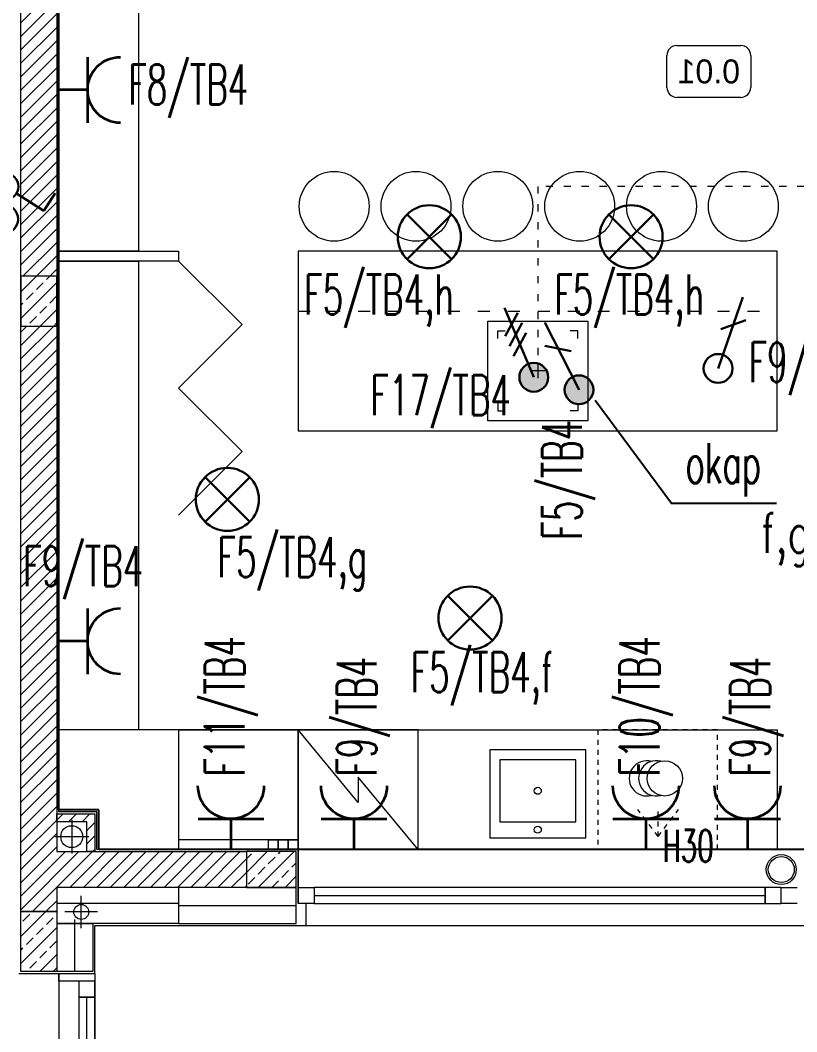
# Model space of a CAD drawing. Header units: millimetres. Extents: x 1780 to 154263, y -7240 to 17216.
# Drawn here: x 72436 to 72825, y 3462 to 3969 of the extents above; entities that cross this region are included whole.
import ezdxf
from ezdxf.enums import TextEntityAlignment as Align

# ---------------------------------------------------------------- set-up
doc = ezdxf.new("R2010")
doc.units = ezdxf.units.MM
doc.linetypes.add('0.5_0.5', pattern=[1, 0.5, -0.5])
doc.linetypes.add('ACAD_ISO03W100', pattern=[30, 12, -18])
for name, color, linetype, lineweight in [('2d_SX_aranżacja drukowana', 200, 'Continuous', 5), ('2d_SX_aranżacja niedrukowana', 191, 'Continuous', 5), ('2d_SX_gruba przekroje', 90, 'Continuous', 20), ('2d_SX_instalacje - kanalizacja opadowa', 130, 'Continuous', 5), ('2d_SX_instalacje szkic - kanalizacja sanitarna', 44, 'Continuous', 5), ('2d_SX_instalacje szkic - wentylacja wywiew', 14, 'Continuous', 5), ('2d_SX_oznaczenia', 40, 'Continuous', 0), ('2d_SX_przebicia', 96, 'Continuous', 13), ('2d_SX_stolarka drzwiowa', 211, 'Continuous', 5), ('2d_SX_stolarka okienna', 5, 'Continuous', 5), ('2d_SX_szraf', 251, 'Continuous', 0), ('2d_SX_warstwy', 181, 'Continuous', 9), ('2d_SX_widok', 10, 'Continuous', 9)]:
    doc.layers.add(name, color=color, linetype=linetype, lineweight=lineweight)
doc.layers.add('2d_SX_powierzchnia', color=251, linetype='Continuous', plot=False)
for name, color, linetype in [('2d_SX_rewizja 18 września', 210, 'Continuous'), ('60 instalacje elektryka', 10, 'Continuous'), ('BA-widok', 1, 'Continuous')]:
    doc.layers.add(name, color=color, linetype=linetype)
doc.styles.add('OPIS', font='simplex.shx', dxfattribs={"width": 0.7, "height": 4})
doc.styles.add('superhelix light', font='')
doc.styles.get('superhelix light').set_extended_font_data('Bahnschrift Light')
doc.linetypes.add('ZIGZAG', pattern='A,0.00254,-5.08,[131,ltypeshp.shx,S=5.08,R=0,X=-5.08,Y=0],-10.16,[131,ltypeshp.shx,S=5.08,R=180,X=5.08,Y=0],-5.08', length=20.32254)

# ---------------------------------------------------------------- blocks, each defined once
blk = doc.blocks.new('PDKLD 1 A')
at = {"layer": '2d_SX_aranżacja drukowana', "color": 8}
for p, q in [((78048.02, -13938.96), (77808.02, -13938.96)), ((77808.02, -13938.96), (77808.02, -14028.96)), ((78048.02, -14028.96), (78048.02, -13938.96)), ((77903.02, -13973.96), (77953.02, -13973.96)), ((77903.02, -14023.96), (77903.02, -13973.96)), ((77953.02, -13973.96), (77953.02, -14023.96)), ((77908.02, -13982.68), (77908.02, -13978.96)), ((77908.02, -13978.96), (77911.73, -13978.96)), ((77948.02, -13978.96), (77944.3, -13978.96)), ((77948.02, -13982.68), (77948.02, -13978.96)), ((77928.02, -13995.25), (77928.02, -13998.96)), ((77928.02, -13998.96), (77924.3, -13998.96)), ((77931.73, -13998.96), (77928.02, -13998.96)), ((77928.02, -13998.96), (77928.02, -14002.68)), ((77908.02, -14015.25), (77908.02, -14018.96)), ((77948.02, -14015.25), (77948.02, -14018.96)), ((77908.02, -14018.96), (77911.73, -14018.96)), ((77948.02, -14018.96), (77944.3, -14018.96)), ((77953.02, -14023.96), (77903.02, -14023.96)), ((77808.02, -14028.96), (78048.02, -14028.96)), ((77748.02, -14178.96), (77688.02, -14178.96)), ((77688.02, -14219.96), (77688.02, -14178.96)), ((77748.02, -14178.96), (78048.02, -14178.96)), ((77838.02, -14215.36), (77808.02, -14178.96)), ((77868.02, -14178.96), (77808.02, -14178.96)), ((77808.02, -14178.96), (77808.02, -14238.96)), ((77868.02, -14238.96), (77868.02, -14178.96)), ((78048.02, -14178.96), (78048.02, -14238.96)), ((77952.02, -14188.96), (77904.02, -14188.96)), ((77904.02, -14188.96), (77904.02, -14232.96)), ((77952.02, -14232.96), (77952.02, -14188.96)), ((77947.02, -14193.96), (77909.02, -14193.96)), ((77909.02, -14193.96), (77909.02, -14224.96)), ((77947.02, -14224.96), (77947.02, -14193.96)), ((77868.02, -14238.96), (77838.02, -14202.56)), ((77838.02, -14202.56), (77838.02, -14215.36)), ((77909.02, -14224.96), (77947.02, -14224.96)), ((77904.02, -14232.96), (77952.02, -14232.96)), ((78048.02, -14238.96), (77707.02, -14238.96)), ((77808.02, -14238.96), (77868.02, -14238.96))]:
    blk.add_line(p, q, dxfattribs=at)
at = {"layer": '2d_SX_aranżacja drukowana', "color": 8, "ltscale": 5}
for p, q in [((77808.02, -14178.96), (77748.02, -14178.96)), ((77748.02, -14178.96), (77748.02, -14238.96)), ((77808.02, -14238.96), (77808.02, -14178.96)), ((77808.02, -14233.96), (77748.02, -14233.96)), ((77793.02, -14238.96), (77793.02, -14233.96)), ((77793.02, -14233.96), (77798.02, -14233.96)), ((77798.02, -14233.96), (77798.02, -14238.96)), ((77798.02, -14238.96), (77798.02, -14233.96)), ((77798.02, -14233.96), (77803.02, -14233.96)), ((77803.02, -14233.96), (77803.02, -14238.96)), ((77803.02, -14238.96), (77803.02, -14233.96)), ((77803.02, -14233.96), (77808.02, -14233.96)), ((77808.02, -14233.96), (77808.02, -14238.96)), ((77808.02, -14238.96), (77808.02, -14233.96)), ((77748.02, -14238.96), (77808.02, -14238.96)), ((77798.02, -14238.96), (77793.02, -14238.96)), ((77803.02, -14238.96), (77798.02, -14238.96)), ((77808.02, -14238.96), (77803.02, -14238.96))]:
    blk.add_line(p, q, dxfattribs=at)
at = {"layer": '2d_SX_aranżacja drukowana', "color": 8, "linetype": '0.5_0.5', "ltscale": 5}
for p, q in [((78018.02, -14178.96), (77958.02, -14178.96)), ((77958.02, -14178.96), (77958.02, -14238.96)), ((78018.02, -14238.96), (78018.02, -14178.96)), ((77988.32, -14232.41), (77988.32, -14217.51)), ((77988.32, -14232.41), (77978.15, -14218.89)), ((77988.32, -14232.41), (77998.49, -14218.89)), ((77958.02, -14238.96), (78018.02, -14238.96))]:
    blk.add_line(p, q, dxfattribs=at)
at = {"layer": '2d_SX_aranżacja drukowana', "color": 8}
for centre, radius in [((77991.64, -14203.23), 8.84), ((77928.02, -14209.46), 1.75), ((77928.02, -14228.96), 1.75)]:
    blk.add_circle(centre, radius, dxfattribs=at)
for centre, start, end in [((77982.64, -14203.23), 74.4546, 285.5454), ((77987.38, -14203.23), 76.0444, 283.9556)]:
    blk.add_arc(centre, 8.84, start, end, dxfattribs=at)
at = {"layer": '2d_SX_aranżacja niedrukowana', "color": 8}
for p, q in [((77688.02, -13938.96), (77688.02, -13529.96)), ((77728.02, -13529.96), (77728.02, -13938.96)), ((77728.02, -13938.96), (77688.02, -13938.96)), ((77688.02, -13938.96), (77748.02, -13938.96)), ((77748.02, -13938.96), (77748.02, -13943.96)), ((77748.02, -13938.96), (77748.02, -13943.96)), ((77748.02, -13943.96), (77688.02, -13943.96)), ((77688.02, -13943.96), (77728.02, -13943.96)), ((77728.02, -13943.96), (77728.02, -14178.96)), ((77743.02, -14178.96), (77728.02, -14178.96))]:
    blk.add_line(p, q, dxfattribs=at)
at = {"layer": '2d_SX_aranżacja niedrukowana', "color": 8, "linetype": 'ACAD_ISO03W100', "ltscale": 0.5}
for p, q in [((77808.02, -13938.96), (77808.02, -13968.96)), ((78048.02, -13938.96), (77808.02, -13938.96)), ((78048.02, -13968.96), (78048.02, -13938.96)), ((77808.02, -13968.96), (78048.02, -13968.96))]:
    blk.add_line(p, q, dxfattribs=at)
at = {"layer": '2d_SX_aranżacja niedrukowana', "color": 8}
for centre in [(77826.02, -13916.46), (77867.02, -13916.46), (77908.02, -13916.46), (77949.02, -13916.46), (77990.02, -13916.46), (78031.02, -13916.46)]:
    blk.add_circle(centre, 17.5, dxfattribs=at)
at = {"layer": '2d_SX_gruba przekroje', "color": 8}
for p, q in [((77688.02, -13530.96), (77688.02, -14219.96)), ((77707.02, -14219.96), (77688.02, -14219.96)), ((77707.02, -14219.96), (77688.02, -14219.96)), ((77707.02, -14238.96), (77707.02, -14219.96)), ((77707.02, -14238.96), (77707.02, -14219.96)), ((77808.02, -14238.96), (77707.02, -14238.96)), ((77808.02, -14265.96), (77808.02, -14238.96)), ((77812.02, -14265.96), (77808.02, -14265.96)), ((77812.02, -14276.96), (77812.02, -14265.96)), ((77706.02, -14300.96), (77706.02, -14276.96)), ((77706.02, -14276.96), (77808.02, -14276.96)), ((77808.02, -14276.96), (77808.02, -14276.96)), ((77808.02, -14276.96), (77812.02, -14276.96)), ((77668.02, -14300.96), (77706.02, -14300.96))]:
    blk.add_line(p, q, dxfattribs=at)
for radius in [7.5, 6.5]:
    blk.add_circle((78050.02, -14248.96), radius, dxfattribs=at)
at = {"layer": '2d_SX_instalacje - kanalizacja opadowa', "color": 8}
for p, q in [((77699.27, -14278.38), (77699.27, -14262.05)), ((77707.43, -14270.21), (77691.1, -14270.21))]:
    blk.add_line(p, q, dxfattribs=at)
blk.add_circle((77699.27, -14270.21), 3.75, dxfattribs=at)
at = {"layer": '2d_SX_instalacje szkic - kanalizacja sanitarna', "color": 8}
for p, q in [((77694.52, -14223.96), (77694.52, -14240.96)), ((77703.02, -14232.46), (77686.02, -14232.46))]:
    blk.add_line(p, q, dxfattribs=at)
blk.add_circle((77694.52, -14232.46), 5.5, dxfattribs=at)
at = {"layer": '2d_SX_instalacje szkic - wentylacja wywiew', "color": 8, "linetype": 'ACAD_ISO03W100', "ltscale": 0.3}
for p, q in [((78178.59, -13906.46), (77928.02, -13906.46)), ((77928.02, -13906.46), (77928.02, -13998.96))]:
    blk.add_line(p, q, dxfattribs=at)
at = {"layer": '2d_SX_oznaczenia', "color": 8}
for p, q in [((77997.71, -13835.84), (78029.71, -13835.84)), ((77992.71, -13856.84), (77992.71, -13840.84)), ((78034.71, -13840.84), (78034.71, -13856.84)), ((78029.71, -13861.84), (77997.71, -13861.84))]:
    blk.add_line(p, q, dxfattribs=at)
for centre, start, end in [((77997.71, -13840.84), 90, 180), ((78029.71, -13840.84), 0, 90), ((77997.71, -13856.84), 180, 270), ((78029.71, -13856.84), 270, 0)]:
    blk.add_arc(centre, 5, start, end, dxfattribs=at)
at = {"layer": '2d_SX_powierzchnia', "color": 8}
for p, q in [((77688.02, -14218.96), (77688.02, -13530.96)), ((77708.02, -14218.96), (77688.02, -14218.96)), ((77708.02, -14238.96), (77708.02, -14218.96)), ((78312.02, -14238.96), (77708.02, -14238.96))]:
    blk.add_line(p, q, dxfattribs=at)
at = {"layer": '2d_SX_przebicia', "color": 8}
for p, q in [((77702.02, -14224.96), (77687.02, -14224.96)), ((77687.02, -14224.96), (77687.02, -14239.96)), ((77702.02, -14239.96), (77702.02, -14224.96)), ((77687.02, -14239.96), (77702.02, -14239.96))]:
    blk.add_line(p, q, dxfattribs=at)
at = {"layer": '2d_SX_stolarka drzwiowa', "color": 8}
for p, q in [((77748.02, -13943.96), (77779.84, -13975.78)), ((77779.84, -13975.78), (77748.02, -14007.6)), ((77748.02, -14007.6), (77779.84, -14039.42)), ((77779.84, -14039.42), (77748.02, -14071.24))]:
    blk.add_line(p, q, dxfattribs=at)
at = {"layer": '2d_SX_stolarka okienna', "color": 8}
for p, q in [((77808.02, -14257.96), (77816.02, -14257.96)), ((77808.02, -14265.96), (77808.02, -14257.96)), ((77808.02, -14257.96), (77808.02, -14257.96)), ((77816.02, -14257.96), (77816.02, -14265.96)), ((77816.02, -14257.96), (77816.02, -14265.96)), ((78042.02, -14257.96), (77816.02, -14257.96)), ((78050.02, -14257.96), (78042.02, -14257.96)), ((78042.02, -14257.96), (78042.02, -14265.96)), ((78042.02, -14265.96), (78042.02, -14257.96)), ((78050.02, -14265.96), (78050.02, -14257.96)), ((78050.02, -14257.96), (78050.02, -14257.96)), ((78050.02, -14257.96), (78058.02, -14257.96)), ((78050.02, -14265.96), (78050.02, -14257.96)), ((78050.02, -14257.96), (78050.02, -14257.96)), ((77816.02, -14261.96), (78042.02, -14261.96)), ((77816.02, -14265.96), (77808.02, -14265.96)), ((77816.02, -14265.96), (78042.02, -14265.96)), ((78042.02, -14265.96), (78050.02, -14265.96)), ((78058.02, -14265.96), (78050.02, -14265.96)), ((77688.02, -14300.96), (77688.02, -14707.96)), ((77688.02, -14304.96), (77688.02, -14300.96)), ((77688.02, -14300.96), (77706.02, -14300.96)), ((77706.02, -14300.96), (77706.02, -14725.96)), ((77706.02, -14300.96), (77706.02, -14304.96)), ((77706.02, -14304.96), (77688.02, -14304.96)), ((77698.02, -14304.96), (77698.02, -14312.96)), ((77706.02, -14304.96), (77698.02, -14304.96)), ((77698.02, -14304.96), (77698.02, -14304.96)), ((77706.02, -14312.96), (77706.02, -14304.96)), ((77698.02, -14312.96), (77706.02, -14312.96)), ((77706.02, -14312.96), (77698.02, -14312.96)), ((77698.02, -14312.96), (77698.02, -14497.46)), ((77702.02, -14497.46), (77702.02, -14312.96)), ((77706.02, -14497.46), (77706.02, -14312.96))]:
    blk.add_line(p, q, dxfattribs=at)
at = {"layer": '2d_SX_szraf', "color": 8, "linetype": 'Continuous'}
for p, q in [((77669.02, -13824.56), (77687.02, -13806.56)), ((77669.02, -13831.29), (77687.02, -13813.29)), ((77669.02, -13838.03), (77687.02, -13820.03)), ((77669.02, -13844.76), (77687.02, -13826.76)), ((77669.02, -13851.5), (77687.02, -13833.5)), ((77669.02, -13858.24), (77687.02, -13840.24)), ((77669.02, -13864.97), (77687.02, -13846.97)), ((77669.02, -13871.71), (77687.02, -13853.71)), ((77669.02, -13878.44), (77687.02, -13860.44)), ((77669.02, -13885.18), (77687.02, -13867.18)), ((77669.02, -13891.91), (77687.02, -13873.91)), ((77669.02, -13898.65), (77687.02, -13880.65)), ((77669.02, -13905.38), (77687.02, -13887.38)), ((77669.02, -13912.12), (77687.02, -13894.12)), ((77669.02, -13918.85), (77687.02, -13900.85)), ((77669.02, -13925.59), (77687.02, -13907.59)), ((77669.02, -13932.32), (77687.02, -13914.32)), ((77669.02, -13939.06), (77687.02, -13921.06)), ((77669.02, -13945.79), (77687.02, -13927.79)), ((77670.08, -13951.46), (77687.02, -13934.53)), ((77676.81, -13951.46), (77687.02, -13941.26)), ((77683.55, -13951.46), (77687.02, -13948)), ((77669.02, -13959.26), (77676.81, -13951.46)), ((77669.02, -13972.73), (77687.02, -13954.73)), ((77681.87, -13953.14), (77683.55, -13951.46)), ((77676.82, -13958.19), (77680.19, -13954.82)), ((77671.77, -13963.24), (77675.14, -13959.87)), ((77683.56, -13964.93), (77686.93, -13961.56)), ((77669.02, -13966), (77670.09, -13964.93)), ((77678.51, -13969.98), (77681.87, -13966.61)), ((77678.76, -13976.46), (77687.02, -13968.2)), ((77673.46, -13975.03), (77676.82, -13971.66)), ((77685.49, -13976.46), (77687.02, -13974.94)), ((77669.02, -13979.47), (77672.02, -13976.46)), ((77669.02, -13986.2), (77678.76, -13976.46)), ((77669.02, -13992.94), (77685.49, -13976.46)), ((77669.02, -13999.67), (77687.02, -13981.67)), ((77669.02, -14006.41), (77687.02, -13988.41)), ((77669.02, -14013.14), (77687.02, -13995.14)), ((77669.02, -14019.88), (77687.02, -14001.88)), ((77669.02, -14026.62), (77687.02, -14008.62)), ((77669.02, -14033.35), (77687.02, -14015.35)), ((77669.02, -14040.09), (77687.02, -14022.09)), ((77669.02, -14046.82), (77687.02, -14028.82)), ((77669.02, -14053.56), (77687.02, -14035.56)), ((77669.02, -14060.29), (77687.02, -14042.29)), ((77669.02, -14067.03), (77687.02, -14049.03)), ((77669.02, -14073.76), (77687.02, -14055.76)), ((77669.02, -14080.5), (77687.02, -14062.5)), ((77669.02, -14087.23), (77687.02, -14069.23)), ((77669.02, -14093.97), (77687.02, -14075.97)), ((77669.02, -14100.7), (77687.02, -14082.7)), ((77669.02, -14107.44), (77687.02, -14089.44)), ((77669.02, -14114.17), (77687.02, -14096.17)), ((77669.02, -14120.91), (77687.02, -14102.91)), ((77669.02, -14127.64), (77687.02, -14109.64)), ((77669.02, -14134.38), (77687.02, -14116.38)), ((77669.02, -14141.11), (77687.02, -14123.11)), ((77669.02, -14147.85), (77687.02, -14129.85)), ((77669.02, -14154.58), (77687.02, -14136.58)), ((77669.02, -14161.32), (77687.02, -14143.32)), ((77669.02, -14168.05), (77687.02, -14150.05)), ((77669.02, -14174.79), (77687.02, -14156.79)), ((77669.02, -14181.52), (77687.02, -14163.52)), ((77669.02, -14188.26), (77687.02, -14170.26)), ((77669.02, -14194.99), (77687.02, -14176.99)), ((77669.02, -14201.73), (77687.02, -14183.73)), ((77669.02, -14208.47), (77687.02, -14190.47)), ((77669.02, -14215.2), (77687.02, -14197.2)), ((77669.02, -14221.94), (77687.02, -14203.94)), ((77669.02, -14228.67), (77687.02, -14210.67)), ((77669.02, -14235.41), (77687.02, -14217.41)), ((77687.02, -14224.14), (77690.19, -14220.96)), ((77692.93, -14224.96), (77696.93, -14220.96)), ((77699.66, -14224.96), (77703.66, -14220.96)), ((77669.02, -14242.14), (77687.02, -14224.14)), ((77702.02, -14229.35), (77706.02, -14225.35)), ((77669.02, -14248.88), (77687.02, -14230.88)), ((77702.02, -14236.08), (77706.02, -14232.08)), ((77669.02, -14255.61), (77687.02, -14237.61)), ((77669.02, -14262.35), (77691.4, -14239.96)), ((77669.02, -14269.08), (77698.13, -14239.96)), ((77674.87, -14269.96), (77704.87, -14239.96)), ((77693.6, -14257.96), (77711.6, -14239.96)), ((77700.34, -14257.96), (77718.34, -14239.96)), ((77704.87, -14239.96), (77706.02, -14238.82)), ((77707.07, -14257.96), (77725.07, -14239.96)), ((77713.81, -14257.96), (77731.81, -14239.96)), ((77720.54, -14257.96), (77738.54, -14239.96)), ((77727.28, -14257.96), (77745.28, -14239.96)), ((77734.02, -14257.96), (77752.02, -14239.96)), ((77740.75, -14257.96), (77758.75, -14239.96)), ((77747.49, -14257.96), (77765.49, -14239.96)), ((77754.22, -14257.96), (77772.22, -14239.96)), ((77760.96, -14257.96), (77778.96, -14239.96)), ((77767.69, -14257.96), (77782.02, -14243.64)), ((77782.02, -14250.37), (77792.43, -14239.96)), ((77782.02, -14243.64), (77784.59, -14241.07)), ((77787.9, -14257.96), (77805.9, -14239.96)), ((77793.01, -14246.12), (77796.37, -14242.75)), ((77798.06, -14241.07), (77799.16, -14239.96)), ((77787.95, -14251.17), (77791.32, -14247.8)), ((77804.79, -14247.8), (77807.02, -14245.58)), ((77774.43, -14257.96), (77782.02, -14250.37)), ((77782.9, -14256.22), (77786.27, -14252.86)), ((77799.74, -14252.86), (77803.11, -14249.49)), ((77801.37, -14257.96), (77807.02, -14252.32)), ((77781.16, -14257.96), (77782.02, -14257.11)), ((77794.69, -14257.91), (77798.06, -14254.54)), ((77681.6, -14269.96), (77687.02, -14264.55)), ((77669.02, -14282.55), (77681.6, -14269.96)), ((77670.09, -14274.74), (77673.46, -14271.38)), ((77681.87, -14276.43), (77685.24, -14273.06)), ((77686.93, -14271.38), (77687.02, -14271.29)), ((77669.02, -14296.02), (77687.02, -14278.02)), ((77676.82, -14281.48), (77680.19, -14278.11)), ((77671.77, -14286.53), (77675.14, -14283.16)), ((77669.02, -14289.29), (77670.09, -14288.21)), ((77683.56, -14288.21), (77686.93, -14284.85)), ((77678.51, -14293.27), (77681.87, -14289.9)), ((77678.54, -14299.96), (77687.02, -14291.49)), ((77673.46, -14298.32), (77676.82, -14294.95)), ((77685.28, -14299.96), (77687.02, -14298.23))]:
    blk.add_line(p, q, dxfattribs=at)
at = {"layer": '2d_SX_szraf', "color": 8, "linetype": 'ZIGZAG'}
for p, q in [((77748.02, -14265.96), (77687.02, -14265.96)), ((77748.02, -14266.96), (77807.02, -14266.96)), ((77696.02, -14299.96), (77696.02, -14273.96))]:
    blk.add_line(p, q, dxfattribs=at)
at = {"layer": '2d_SX_warstwy', "color": 8}
for p, q in [((77669.02, -14269.96), (77669.02, -13529.96)), ((77687.02, -13529.96), (77687.02, -14239.96)), ((77687.02, -13951.46), (77669.02, -13951.46)), ((77669.02, -13951.46), (77669.02, -13976.46)), ((77687.02, -13976.46), (77687.02, -13951.46)), ((77669.02, -13976.46), (77687.02, -13976.46)), ((77687.02, -14220.96), (77706.02, -14220.96)), ((77687.02, -14224.96), (77687.02, -14220.96)), ((77706.02, -14220.96), (77706.02, -14239.96)), ((77702.02, -14224.96), (77687.02, -14224.96)), ((77702.02, -14239.96), (77702.02, -14224.96)), ((77687.02, -14239.96), (77782.02, -14239.96)), ((77706.02, -14239.96), (77702.02, -14239.96)), ((77807.02, -14239.96), (77782.02, -14239.96)), ((77782.02, -14239.96), (77782.02, -14257.96)), ((77782.02, -14239.96), (77782.02, -14257.96)), ((77807.02, -14257.96), (77807.02, -14239.96)), ((77782.02, -14257.96), (77687.02, -14257.96)), ((77687.02, -14257.96), (77687.02, -14269.96)), ((77748.02, -14257.96), (77748.02, -14275.96)), ((77807.02, -14257.96), (77748.02, -14257.96)), ((77748.02, -14257.96), (77748.02, -14275.96)), ((77782.02, -14257.96), (77807.02, -14257.96)), ((77807.02, -14275.96), (77807.02, -14257.96)), ((77669.02, -14299.96), (77669.02, -14269.96)), ((77669.02, -14269.96), (77687.02, -14269.96)), ((77687.02, -14269.96), (77669.02, -14269.96)), ((77687.02, -14269.96), (77687.02, -14299.96)), ((77705.02, -14275.96), (77687.02, -14275.96)), ((77687.02, -14275.96), (77705.02, -14275.96)), ((77748.02, -14275.96), (77705.02, -14275.96)), ((77705.02, -14275.96), (77705.02, -14299.96)), ((77748.02, -14275.96), (77807.02, -14275.96)), ((77687.02, -14299.96), (77669.02, -14299.96)), ((77705.02, -14299.96), (77687.02, -14299.96))]:
    blk.add_line(p, q, dxfattribs=at)
at = {"layer": '2d_SX_widok', "color": 8, "ltscale": 0.5}
for p, q in [((78292.02, -14238.96), (77808.02, -14238.96)), ((77808.02, -14238.96), (77808.02, -14265.96)), ((77808.02, -14276.96), (78292.02, -14276.96))]:
    blk.add_line(p, q, dxfattribs=at)
at = {"layer": '2d_SX_widok', "color": 8, "linetype": 'ACAD_ISO03W100', "ltscale": 0.5}
blk.add_line((77706.02, -14276.96), (78450.02, -14276.96), dxfattribs=at)
at = {"layer": '2d_SX_oznaczenia', "color": 8, "style": 'superhelix light', "text_generation_flag": 4}
for p in [(78013.71, -13848.84), (78242.36, -14015.64), (77387.29, -14164.75)]:
    blk.add_attdef('NUMER', text='', height=12, rotation=180, dxfattribs=at).set_placement(p, align=Align.MIDDLE_CENTER)
blk = doc.blocks.new('wyl jednbieg')
at = {"layer": '60 instalacje elektryka', "lineweight": 30}
for p, q in [((2059.79, 3882.77), (2066.28, 3897.38)), ((2066.28, 3897.38), (2075.69, 3893.31))]:
    blk.add_line(p, q, dxfattribs=at)
blk.add_circle((2057.17, 3876.88), 6.45, dxfattribs=at)
blk = doc.blocks.new('schodowy')
blk.add_blockref('wyl jednbieg', (82.33, 4.2))
at = {"rotation": 180}
blk.add_blockref('wyl jednbieg', (4196.68, 7757.96), dxfattribs=at)
blk = doc.blocks.new('swiecznikowy')
at = {"layer": '60 instalacje elektryka', "lineweight": 30}
for p, q in [((2664.24, 2089), (2665.41, 2097.95)), ((2678.19, 2087.04), (2664.24, 2089)), ((2679.06, 2083.14), (2667.28, 2075.42)), ((2667.28, 2075.42), (2672.16, 2067.82))]:
    blk.add_line(p, q, dxfattribs=at)
blk.add_circle((2683.81, 2086.25), 5.68, dxfattribs=at)
blk.add_circle((2683.81, 2086.25), 5.68, dxfattribs=at)
blk = doc.blocks.new('lampa1')
at = {"layer": '60 instalacje elektryka', "lineweight": 30}
for p, q in [((2045.42, 2946.75), (2067.75, 2924.42)), ((2067.75, 2946.75), (2045.42, 2924.42))]:
    blk.add_line(p, q, dxfattribs=at)
blk.add_circle((2056.58, 2935.58), 15.79, dxfattribs=at)
blk = doc.blocks.new('gniazdo')
at = {"layer": '60 instalacje elektryka', "lineweight": 35}
for p, q in [((1911.132, 1039.393), (1911.132, 1043.76)), ((1911.132, 1041.576), (1909.09, 1041.576))]:
    blk.add_line(p, q, dxfattribs=at)
blk.add_arc((1913.316, 1041.576), 2.184, 90, 270, dxfattribs=at)
blk = doc.blocks.new('wypust 3f')
at = {"layer": '60 instalacje elektryka', "linetype": 'ByBlock'}
h = blk.add_hatch(color=256, dxfattribs=at)
h.dxf.hatch_style = 1
edge = h.paths.add_edge_path()
edge.add_arc((7494504.47, 5568590.24), 2.78, 0, 360)
at = {"layer": '60 instalacje elektryka', "linetype": 'ByBlock', "lineweight": 30}
for p, q in [((7494492.1, 5568582.58), (7494504.47, 5568590.24)), ((7494494.44, 5568586.4), (7494499.27, 5568584.66)), ((7494496.2, 5568587.48), (7494501.03, 5568585.74)), ((7494492.68, 5568585.31), (7494497.51, 5568583.57))]:
    blk.add_line(p, q, dxfattribs=at)
blk.add_circle((7494504.47, 5568590.24), 2.78, dxfattribs=at)

msp = doc.modelspace()

# ---------------------------------------------------------------- hatches: boundary and pattern name
at = {"layer": '60 instalacje elektryka', "linetype": 'ByBlock'}
h = msp.add_hatch(color=256, dxfattribs=at)
h.dxf.hatch_style = 1
edge = h.paths.add_edge_path()
edge.add_arc((72786.02, 3794.35), 7.23, 210.9638, 210.9638, ccw=False)
h = msp.add_hatch(color=256, dxfattribs=at)
h.dxf.hatch_style = 1
edge = h.paths.add_edge_path()
edge.add_arc((72716.35, 3783.66), 7.23, 336.7106, 696.7106)

# ---------------------------------------------------------------- linework, layer by layer
at = {"layer": '60 instalacje elektryka', "linetype": 'ByBlock', "lineweight": 30}
for p, q in [((72798.49, 3830.05), (72786.02, 3794.35)), ((72800, 3818.51), (72787.39, 3814.12)), ((72699.23, 3817.37), (72716.35, 3783.66)), ((72699.27, 3805.74), (72712.36, 3803.07))]:
    msp.add_line(p, q, dxfattribs=at)
for centre in [(72786.02, 3794.35), (72716.35, 3783.66)]:
    msp.add_circle(centre, 7.23, dxfattribs=at)
at = {"layer": 'BA-widok'}
msp.add_lwpolyline([(72815.31, 3726.71), (72762.69, 3726.71), (72724.44, 3778.26)], dxfattribs=at)

# ---------------------------------------------------------------- block references
at = {"layer": '2d_SX_rewizja 18 września'}
ref = msp.add_blockref('PDKLD 1 A', (-5232.32, 17792.09), dxfattribs=at)
ref.add_attrib('NUMER', '0.01', dxfattribs={"layer": '2d_SX_oznaczenia', "color": 8, "height": 12, "rotation": 180, "style": 'superhelix light', "text_generation_flag": 4}).set_placement((72781.39, 3943.25), align=Align.MIDDLE_CENTER)
at = {"layer": '60 instalacje elektryka'}
for name, p, xscale, yscale, zscale, rotation in [('gniazdo', (58029.22, 11804.33), -7.556206694400001, 7.556206694400001, 7.556206694400001, 180.0000000031596), ('schodowy', (68418.52, 5957.24), -1.01853555804, 1.01853555804, 1.01853555804, 213.8136520159336), ('swiecznikowy', (68497.71, 1878.79), 1.296, 1.296, 1.296, 348.9999454523489), ('lampa1', (69702.55, 5919.22), 1.0011, 1.0011, 1.0011, 270.0000000031596), ('lampa1', (69803.64, 5919.22), 1.0011, 1.0011, 1.0011, 270.0000000031596), ('lampa1', (69601.35, 5787.54), 1.0011, 1.0011, 1.0011, 270.0000000031596), ('lampa1', (69722.94, 5728.07), 1.0011, 1.0011, 1.0011, 270.0000000031596), ('gniazdo', (58029.22, 11527.97), -7.556206694400001, 7.556206694400001, 7.556206694400001, 180.0000000031596), ('gniazdo', (64671.59, -10872.35), -7.556206694400001, 7.556206694400001, 7.556206694400001, 270.0000000031595), ('gniazdo', (64733.23, -10872.35), -7.556206694400001, 7.556206694400001, 7.556206694400001, 270.0000000031595), ('gniazdo', (64879.45, -10872.35), -7.556206694400001, 7.556206694400001, 7.556206694400001, 270.0000000031595), ('gniazdo', (64930.37, -10872.35), -7.556206694400001, 7.556206694400001, 7.556206694400001, 270.0000000031595)]:
    msp.add_blockref(name, p, dxfattribs=dict(at, xscale=xscale, yscale=yscale, zscale=zscale, rotation=rotation))
at = {"layer": '60 instalacje elektryka', "linetype": 'ByBlock', "xscale": 2.6, "yscale": 2.6, "zscale": 2.6, "rotation": 261.0962553366194}
msp.add_blockref('wypust 3f', (-11215273.27, 21495577.5), dxfattribs=at)

# ---------------------------------------------------------------- texts
at = {"layer": '60 instalacje elektryka', "lineweight": 15, "style": 'OPIS'}
for s, insert, char_height, width, attachment_point, rotation in [('\\pxql;{\\W0.6;F8/TB4}', (72565.37, 3946.67), 20, 74.8571, 3, 0), ('\\pxql;{\\W0.6;F5/TB4,h}', (72578.62, 3841.45), 20, 22.1829, 1, 0), ('\\pxql;{\\W0.6;F5/TB4,h}', (72703.94, 3841.45), 20, 22.1829, 1, 0), ('\\pxql;{\\W0.6;F9/TB4}', (72876.24, 3807.55), 20, 74.8571, 3, 0), ('\\pxql;{\\W0.6;F17/TB4}', (72611.83, 3791.01), 20, 22.1829, 1, 0), ('\\pxql;{\\W0.6;F5/TB4}', (72697.84, 3708.41), 20, 80.5714, 1, 90), ('\\pxql;{\\W0.6;F5/TB4,g}', (72535.23, 3709.77), 20, 22.1829, 1, 0), ('\\pxql;{\\W0.6;F9/TB4}', (72512.74, 3705.29), 20, 74.8571, 3, 0), ('\\pxql;{\\W0.6;F11/TB4}', (72555.49, 3611.88), 20, 22.1829, 9, 90), ('\\pxql;{\\W0.6;F10/TB4}', (72763.35, 3611.88), 20, 22.1829, 9, 90), ('\\pxql;{\\W0.6;F5/TB4,f}', (72632, 3652.05), 20, 22.1829, 1, 0), ('\\pxql;{\\W0.6;F9/TB4}', (72621.63, 3611.88), 20, 22.1829, 9, 90), ('\\pxql;{\\W0.6;F9/TB4}', (72818.77, 3611.88), 20, 22.1829, 9, 90), ('\\pxql;{\\W0.6;H30}', (72758.29, 3563.05), 16, 22.1829, 1, 0)]:
    msp.add_mtext(s, dxfattribs=dict(at, insert=insert, char_height=char_height, width=width, attachment_point=attachment_point, rotation=rotation))
at = {"layer": '60 instalacje elektryka', "lineweight": 15, "insert": (72769.64, 3756.83), "char_height": 20, "width": 42.2857, "attachment_point": 1, "style": 'OPIS'}
msp.add_mtext('\\pxql;{\\W0.6;okap}', dxfattribs=at)
at = {"layer": '60 instalacje elektryka', "lineweight": 20, "insert": (72841.4, 3695.22), "char_height": 20, "width": 8.2, "attachment_point": 7, "rotation": 360, "style": 'OPIS'}
msp.add_mtext('\\pxqr;f,g,h', dxfattribs=at)

doc.saveas('drawing.dxf')
